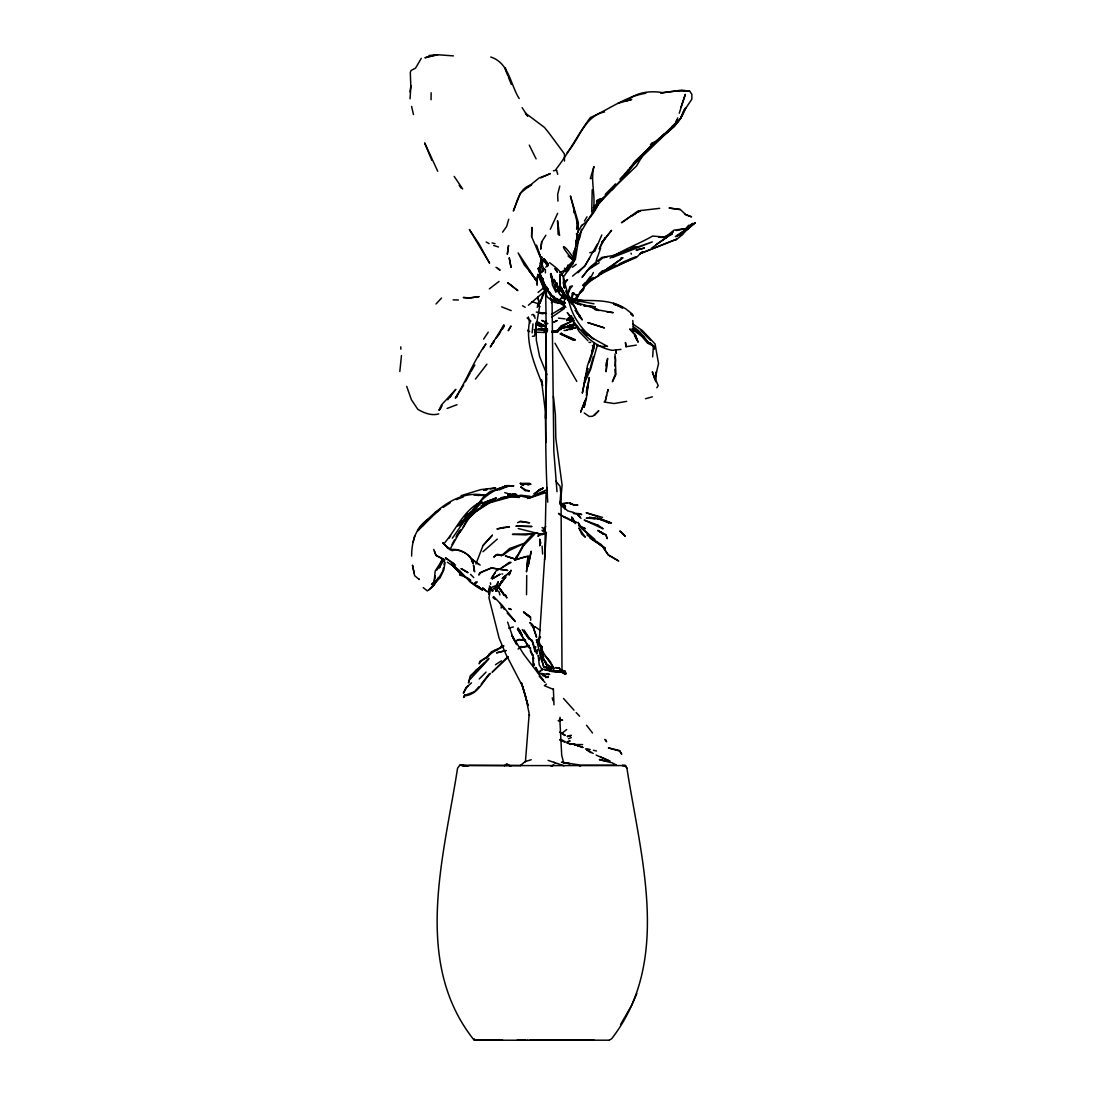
<?xml version="1.0" encoding="UTF-8"?>
<svg xmlns="http://www.w3.org/2000/svg" width="1095" height="1095" viewBox="0 0 1095 1095"><rect width="100%" height="100%" fill="white"/><g stroke="black" fill="none" stroke-linecap="round" stroke-linejoin="round"><path stroke-width="1.5" d="M431.06 99.741L431.129 92.774M526.531 594.694L526.722 575.477M561.995 671.249L561.037 495.953L560.079 486.289L555.863 481.198M523.561 545.611L523.574 544.188L533.607 532.978L534.743 534.141L523.561 545.611L515.827 559.572M560.695 493.886L560.024 502.427M578.174 232.304L578.324 222.572L570.44 195.991L577.448 223.448L577.161 221.628L576.641 229.307M531.622 236.643L531.828 227.541L531.622 236.643L542.08 261.103L536.495 245.075M546.46 377.761L545.543 418.441L546.473 378.938L545.981 321.081M593.216 210.664C596.036 195.635 590.164 181.168 593.955 166.536L590.314 178.622L591.779 178.389M573.848 255.176L573.972 250.7M544.694 559.668L545.981 495.761L547.035 487.562M530.418 650.786L530.541 647.624M525.436 761.819L529.118 714.638M606.055 365.963L606.247 362.678M546.337 532.293L539.055 643.956M575.874 245.047L576.148 240.722L575.792 246.498M572.042 262.745L574.957 258.831L574.779 249.687L577.229 240.886L577.585 235.398M559.86 720.565L560.065 717.293M632.759 323.942L642.286 330.471L655.07 343.939L658.547 363.677L654.742 379.267L652.333 371.78L656.22 381.963L654.742 379.267L654.919 376.461M652.675 356.888L653.386 346.116L649.91 342.803M606.781 362.144L606.124 371.684L607.629 358.435L607.068 360.912M592.203 189.736L591.711 212.074M563.98 305.957L564.623 298.073L560.038 294.185M539.151 641.328L539.575 636.346M429.61 518.209C415.84 526.531 411.611 541.3 411.638 556.137M560.818 499.361L562.091 485.099L555.836 438.506L555.37 414.512L553.44 396.404M401.468 355.546L399.826 371.465M532.143 332.866L532.991 323.901M586.372 392.667L587.057 386.302M614.911 366.072L615.65 360.077L614.938 354.041M586.4 395.473L589.165 377.611L586.441 398.019L584.128 407.34L585.825 398.443M541.724 241.79L540.752 248.921L541.724 241.79L545.871 235.22M435.399 575.956L434.113 581.76L435.18 571.084L441.887 560.476M501.154 608.067L501.592 604.974M539.657 306.203L534.511 336.028L532.403 336.329M410.009 91.925L410.899 85.848L410.05 98.824M534.866 651.593L535.606 646.68L534.593 649.937M542.627 259.72L541.943 264.059L543.407 268.289M529.706 320.602C525.066 343.173 534.921 365.032 542.764 385.632M445.063 562.775L443.79 570.016L439.944 577.996L435.221 582.266M490.218 590.67L488.931 597.76L499.115 638.139L505.822 654.071L522.808 686.77L528.05 705.577L521.357 682.596L525.641 696.379L529.515 715.5M586.331 374.394L582.321 393.132L587.536 365.429L593.736 347.443M443.42 567.963L442.832 571.166L439.506 576.695M444.009 564.76L444.597 561.543M573.137 260.336L573.739 257.065M581.5 229.293L580.09 236.835L576.641 245.294M586.893 371.438L587.454 368.481M548.28 263.922L544.174 258.735L543.928 260.008L547.678 266.564M540.013 272.409L543.709 258.584M567.949 264.99L567.005 269.315L564.445 268.152M537.7 275.885L536.646 280.635L537.152 285.357M539.096 269.534L541.888 256.86L540.246 263.539M576.189 240.695L577.667 234.029M537.577 275.776L536.879 283.701M539.014 269.466L539.726 266.318M654.742 379.267L656.452 371.807L655.85 379.951L658.204 385.659L656.808 387.781M559.545 272.806C570.741 267.905 575.245 259.269 575.491 248.127M606.63 395.487L605.193 401.468L608.067 389.491L607.342 392.489M413.171 542.052L414.635 536.044M584.073 403.206L583.252 406.409L584.662 402.002M559.778 186.123L557.67 194.321L557.944 201.11M593.339 356.573L589.89 369.521M597.897 255.97L600.676 248.072M527.995 330.06L527.79 330.854L529.693 331.539M594.174 343.228L591.902 351.44L594.517 344.925M576.422 300.249L577.777 295.376L583.307 290.148L584.278 287.342M597.555 344.514L590.616 369.357L584.032 383.797M508.737 219.26L506.629 226.487L502.605 232.167M567.607 294.445L569.934 286.479L572.48 285.932L570.413 288.204L567.675 294.664M609.504 1039.99L611.626 1038.785C672.179 960.739 640.507 856.358 626.929 768.197L625.409 765.583L622.412 765.2M515.526 559.381L523.574 544.188M596.159 261.157L597.528 256.668M589.274 362.568L594.01 348.059M588.111 368.714L584.456 380.499L589.206 370.904M542.86 294.172L539.835 303.548L544.79 291.297M443.119 560.695L439.369 567.73L442.229 558.683M629.885 168.479L675.697 124.187L677.723 117.904M679.256 113.196L685.333 94.375L680.926 107.283M470.261 677.531L468.482 682.938L470.289 675.82L484.442 662.817M676.518 120.204L675.41 123.434L633.608 163.675M478.31 356.751L479.295 353.904M599.8 200.33C596.337 210.213 589.507 219.643 581.349 225.953M594.708 251.426L601.798 235.001M475.928 564.034L483.073 545.433L492.353 535.263L483.073 545.433M439.369 567.73L441.983 561.037M510.941 570.344L509.093 575.053L511.078 570.358M515.266 559.326L516.498 556.178M543.421 268.398L542.271 271.3L543.517 268.33M597.459 243.98L584.867 265.934L577.941 272.764M533.073 665.787L533.936 663.625M456.574 397.389L458.066 393.68M636.811 993.63L631.569 1005.538L620.495 1024.591M550.32 229.238L557.629 213.333M502.263 580.542L496.103 591.163L502.263 580.542L498.677 586.167L505.917 576.778L499.224 585.743L502.263 580.542L496.103 591.163M464.964 694.613L463.596 697.474L464.978 695.763C478.022 694.586 482.389 681.323 490.601 673.411M642.765 155.298L636.551 165.934L611.503 190.106L616.43 184.562M593.339 272.559L589.151 280.922L584.525 284.317L590.397 276.474M499.334 334.03L503.987 324.845L490.286 347.019L494.31 340.682M452.002 544.557L454.411 540.027M456.013 537.002L457.628 533.99M463.103 527.133L467.579 518.811M534.866 330.238L535.387 329.28M465.375 381.813L470.248 372.916M542.709 271.519L544.324 268.549L541.614 272.71M574.943 299.524L577.435 295.061M683.567 111.457L685.771 107.57C680.515 123.475 666.266 133.905 653.291 143.39L651.634 143.568L654.481 141.885M576.819 299.209C585.647 276.419 611.503 270.109 630.857 259.173M439.738 409.653L442.093 405.602M471.014 371.602L474.819 365.046M510.872 326.242L508.231 330.745L510.941 326.173M442.873 560.736L436.878 570.057M502.619 328.897L504.302 326.05M539.739 306.408L537.44 306.107L538.754 301.782L537.727 296.882M533.963 316.414L534.442 315.593L533.142 314.375L531.732 314.936M683.704 111.334L691.807 99.262L691.876 94.321L689.59 91.077L681.637 90.16L660.668 92.965L675.779 91.09L689.59 91.077M421.288 58.363L415.566 68.095L411.049 70.504L410.31 72.366L410.817 86.464M589.671 257.9L584.867 265.934L572.507 276.145M572.603 263.799L575.368 259.214L579.364 234.494L590.438 216.03L598.883 203.697L627.079 173.53L633.69 164.524L629.693 168.644M577.708 232.072L581.938 225.132M584.484 220.971L587.016 216.81M563.241 277.199L573.123 263.43L571.22 262.649M482.539 349.291L485.947 343.857C473.875 360.611 466.388 380.554 455.342 398.169L463.691 385.057M597.487 203.766L599.225 201.001M452.331 538.192C467.893 516.813 483.744 486.317 513.856 485.851L506.177 485.728L496.952 490.04L505.822 485.975L490.163 491.559L483.798 496.541L477.748 504.795L481.54 501.578C463.979 509.599 456.328 529.364 444.283 543.284M551.36 302.658L553.002 300.112M450.332 548.773L460.324 531.02L457.354 534.839C464.417 528.502 466.648 518.537 474.203 512.679L465.758 521.316L475.627 511.666L485.728 503.878M483.62 339.108L488.247 332.155M447.732 399.784L455.849 389.341L441.463 404.945L438.958 410.283L441.08 407.395M448.923 538.384L450.675 535.852M567.169 152.602C579.57 139.038 584.265 116.193 604.549 111.923M593.367 207.612L600.566 198.975M438.424 577.311L433.894 585.195L429.514 589.37L427.283 590.848L423.19 587.591M494.105 341.175L492.189 343.83L494.297 341.202M496.021 338.533L498.896 334.55M457.696 526.243L461.734 520.741M418.098 530.746L423.765 524.614M537.18 307.339L539.164 304.67M585.688 283.564L583.703 286.178L582.896 285.111L585.1 282.797M475.449 379.048L486.933 364.183M473.136 673.863L476.654 669.387M552.66 689.521L553.386 688.604L553.974 704.824M561.174 275.324L570.208 263.922M685.032 230.169L689.07 225.146L684.567 229.772M597.008 202.904L599.129 200.289M449.799 397.389L451.496 395.295M507.847 496.227L509.654 494.023M594.694 208.502L603.208 198.209M614.322 187.259L601.511 199.29L596.433 201.781L598.842 199.728M507.806 497.116L501.318 497.691L507.806 497.116L509.722 494.817L508.491 495.734L515.827 493.818L512.802 493.941M690.945 224.571L682.513 234.672L675.601 240.161M489.506 673.548L481.225 684.115M479.295 503.536L460.009 525.627L482.019 501.975L479.473 503.7M460.009 525.627L461.022 524.45M464.786 516.799L467.893 513.24M565.253 271.245L572.726 262.704M543.613 528.885L545.734 526.49M478.994 686.633L474.518 691.698L464.239 695.585M458.422 532.471L460.899 529.693M589.247 268.193L582.047 277.336L590.164 267.057L601.853 257.407L612.557 255.641L652.319 241.913L612.338 257.53L627.12 249.715M477.05 671.276L488.616 658.328M636.428 160.924L651.744 144.923L658.752 139.352M594.489 415.416L598.801 410.68L592.669 416.264L589.192 416.483L584.196 412.952M436.043 303.972L441.518 298.059M615.513 183.905L605.248 194.39M619.907 179.156L628.694 169.67L625.3 174.023L635.155 161.143L664.473 133.522M598.363 275.05L602.291 270.903M470.645 678.777L488.917 658.889L470.699 676.19M657.972 140.146L641.957 156.092M434.961 580.966L431.498 584.62L435.085 581.349M434.934 582.088L439.273 577.571L433.894 585.195L429.021 589.699M478.761 495.337L485.263 495.419C457.97 489.178 434.811 511.05 417.934 529.651M686.346 229.279L680.597 235.179L695.174 222.723L687.824 229.06L676.546 236.547L695.174 222.723M477.31 581.924L474.368 584.908L473.889 583.608L475.996 581.869M466.538 519.55L470.85 515.197M486.098 672.084L479.24 678.982M642.217 251.699L636.482 257.462L606.972 269.698M545.748 267.221L547.842 265.127M508.367 656.945L492.12 672.275L507.71 656.754M422.15 526.531L432.511 516.251M432.936 515.772L440.518 509.148M467.455 519.222L474.6 512.2L488.876 501.784L495.392 499.826M579.488 292.584L583.142 289.039M643.792 153.095L659.614 138.011M467.36 519.591L475.641 511.707L489.575 502.81L515.02 495.693L500.333 499.005M678.955 235.548L692.902 223.353L685.292 229.457M466.525 519.714L474.6 512.2L490.45 501.578M671.769 126.801L675.41 123.434L675.697 124.187M471.972 514.13L478.063 508.888M471.493 682.856L467.059 686.866L463.349 693.217L465.964 687.646L468.181 685.73M566.69 729.53L562.529 732.774M466.826 519.564L475.641 511.707L474.6 512.2M488.699 655.932L486.358 657.616L491.669 652.88M486.358 657.616L490.683 653.756M545.242 290.695L528.392 305.245M501.195 555.945L509.627 548.486L525.011 543.01L509.257 550.525L502.81 555.37M567.265 266.879L571.084 263.512M482.936 551.729L497.267 539.11M518.072 649.048L521.22 646.365M502.126 578.379L510.297 571.946L502.564 578.064M504.398 765.788L506.793 763.762L510.722 766.295M527.79 187.491L531.677 184.768C519.495 187.697 517.346 201.069 513.363 211.006L520.426 193.144L539.055 178.02L550.292 173.626L540.82 177.855M536.701 640.411L540.574 637.153M520.385 765.542L524.984 761.682L531.267 759.725M566.827 320.342L570.7 317.139M489.328 288.888L499.046 281.429M596.269 263.238L588.59 269.384L599.211 262.773M598.65 261.281L602.223 258.338M533.32 665.787L534.483 664.829M538.042 292.406L543.928 287.643M673.384 231.866L666.28 237.588L671.96 233.988L664.008 237.013L652.647 236.055C639.288 243.679 624.656 249.03 611.544 257.174M566.745 320.684L571.85 316.633M650.457 144.526L652.716 142.747M609.135 267.372L600.826 273.764L622.754 257.914L621.111 257.708M572.384 267.248L576.203 264.347M566.539 319.453L571.563 315.661M655.795 244.787L666.677 237.369L651.676 248.031M571.042 320.219L573.684 318.262M546.432 684.17L544.338 685.689L551.743 688.714M566.088 271.916L568.565 270.137M583.197 285.206L593.86 277.555M599.184 273.736L603.181 270.876L615.746 265.455M541.108 533.908L537.864 536.208L540.601 534.401L538.439 534.25L544.188 533.867M488.479 656.069L480.13 661.955L479.213 663.789L479.774 661.448L488.165 656.014M607.383 268.686L622.754 257.914M501.784 567.826L509.243 562.392L511.036 562.392L495.953 571.097M675.341 236.629L682.76 231.497M551.812 317.18L564.39 308.516M631.637 216.208L635.634 213.566M443.324 507.3L450.305 502.687M495.433 664.733L501.414 660.846M575.245 323.805L563.104 327.788L556.506 332.018L555.22 331.169L559.107 329.335M637.933 212.197L640.452 210.582L659.669 208.337M551.442 314.429L565.212 305.957M560.982 309.228L563.87 307.462M570.591 324.763L567.757 326.474L570.687 324.709M631.815 215.647L621.508 222.709L637.742 211.171L640.452 210.582L634.689 213.949M590.629 280.484L599.061 275.557M591.3 279.17L594.133 277.514M533.895 658.15L533.279 658.492L533.087 654.824M638.303 211.814L640.452 210.582M610.079 258.064L617.251 254.122L636.756 246.909L613.022 256.011M545.885 677.654L548.527 676.204M434.619 512.693L437.521 511.214M596.884 200.481L600.662 198.592M517.524 522.671L520.481 521.206L529.597 522.808L519.742 521.672M538.247 490.724L543.147 488.11L539 489.643M622.576 765.775L625.409 765.583L626.929 768.197M684.019 230.881L687.824 229.06M457.039 404.671L447.116 408.449M631.309 247.757L634.114 246.457M575.08 323.49L565.075 327.446M619.113 263.95L627.627 260.008M456.369 499.607L463.363 496.884M489.766 588.289L494.748 585.989M560.147 299.099L563.925 297.388M533.648 495.624L546.104 490.04M564.842 299.154L566.088 298.593M567.374 329.828L574.82 327.939M499.279 489.903L509.408 485.591L506.177 485.728M568.456 738.769L571.248 737.578M571.22 735.553L567.402 736.524L570.125 735.402M544.188 491.97L530.322 497.664L546.692 492.326M629.05 259.433L636.209 256.572M611.503 267.18L616.266 265.264M527.557 498.485L533.375 496.172L528.296 497.869M571.877 329.212L569.783 329.499L574.396 327.692M503.454 645.626L500.798 646.57L503.7 645.79M551.141 766.103L553.988 765.077L551.305 765.898M480.363 502.851L477.133 503.974L480.103 502.975M574.191 324.996L560.407 328.733L563.104 327.788M569.783 329.499L574.505 327.857M505.507 497.322L497.951 499.936L489.451 500.839M542.874 669.305L542.052 669.579L539.219 664.816L538.192 655.248L539.753 659.929M603.55 257.9L607.533 256.572M560.654 298.333L563.679 297.32M461.063 495.665L480.814 489.602L495.638 487.905L490.327 488.931M438.684 413.883C431.649 416.086 423.97 412.911 417.879 409.393L411.419 399.757L406.697 386.384M496.692 652.716L505.986 650.512M560.407 328.733L573.972 324.476M567.402 736.524L571.248 735.32M497.938 499.211L506.437 496.651M508.436 495.925L513.336 494.461L516.676 494.817M558.491 318.125L565.143 318.891M618.018 103.3L631.719 99.426L626.053 101.069C636.017 92.377 650.129 90.365 662.831 92.692M645.516 398.731L652.319 396.828M541.026 534.346L543.312 533.717M529.09 645.352L521.097 647.473L529.323 646.255M514.636 560.147L526.736 556.424L514.759 559.778M508.641 628.174L513.363 626.956M636.263 345.13L625.998 346.732L625.478 342.584L625.998 346.732M496.637 652.853L505.931 650.649M495.145 650.033L497.91 649.403M676.231 230.566L684.526 228.787L673.986 230.142L665.568 236.931L671.96 233.988L663.474 237.423L658.588 237.245M589.753 252.726L593.695 251.918M645.804 93.253C625.409 96.524 608.971 109.459 590.342 117.562C577.968 134.22 568.784 152.876 556.164 169.054L557.766 174.338M553.413 170.793L556.588 170.204M517.702 496.829L522.507 495.994M626.655 401.372L614.076 403.535L604.111 402.002M558.327 720.811L562.597 720.113L558.354 720.51M487.001 489.698L483.785 489.903L487.056 489.41M620.933 349.401L612.269 350.345C591.177 346.513 578.844 328.883 567.237 312.554L573.958 320.438M487.412 501.291L492.49 500.743M574.327 743.957L570.043 744.367L568.373 743.067L569.865 744.135L574.505 743.806M483.785 489.903L485.783 489.711M428.98 55.517L437.808 54.75L453.371 55.886M551.757 332.018L554.905 331.758L551.839 331.689M567.292 503.262L562.693 503.632L564.472 506.027M555.493 301.166L552.824 301.371L555.11 302.562M580.98 513.87L573.479 513.131M564.021 330.457L567.155 330.279L566.964 329.595M514.376 496.76L518.044 496.61M489.191 500.648L492.531 500.511M469.153 765.583L625.409 765.583M554.385 670.729L561.913 671.249L564.801 673.055L559.737 670.879L564.787 671.276L566.005 674.014L565.061 671.043L560.257 669.935M527.708 484.25L521.22 484.401L524.067 484.537L520.303 483.415L522.917 485.537M517.073 1040.25L527.639 1040.154M575.094 744.573L582.608 744.573M502.495 1040.072L474.491 1040.14L474.409 1038.84M529.829 1040.14L544.954 1040.154L527.776 1040.223M546.104 329.841L547.418 329.828M531.253 1040.127L594.051 1040.127L558.915 1040.168L566.95 1040.223M518.387 1040.25L525.723 1040.236M566.895 1040.25L567.456 1040.236M462.665 574.82L459.558 574.834L464.253 576.613M577.352 765.213L615.677 765.213M523.848 1040.236L474.135 1040.168C411.994 962.313 443.899 856.796 457.559 768.197L459.832 765.213L520.741 765.542M609.326 1040.195L542.134 1040.168M534.483 1040.14L539.548 1040.154M538.658 328.828L544.804 328.952L538.083 328.719M595.803 518.373L586.263 518.195L600.826 518.633L598.541 518.482M547.24 331.58L544.174 331.511L546.925 332.004M529.323 484.209L530.911 484.25L529.296 483.306L520.303 483.415L522.288 484.277M547.568 330.676L534.182 329.595M552.222 330.786L555.329 330.868M453.125 299.866L458.367 300.016M581.732 514.595L573.451 513.555M562.173 327.131L575.258 328.213L573.287 326.94M501.907 573.985L502.701 574.013M534.511 332.155L545.474 332.538M582.088 300.577L576.107 300.29C591.82 300.824 608.56 299.181 622.85 307.202L613.871 304.424M516.347 496.336L519.181 497.417L513.09 497.116L508.053 494.707M588.015 518.099L598.732 518.66L611.434 523.04L605.535 520.618M543.134 673.685L539.493 673.466L549.745 674.397L546.802 673.945M463.075 765.583L468.427 765.911L459.832 765.213L464.786 765.87L462.679 765.583M588.987 342.338L590.67 342.448M573.725 320.452L568.757 320.11L573.356 320.739M552.674 331.265L557.56 331.621M583.621 300.632L577.832 300.208L568.524 296.991M552.961 331.84L557.807 332.196M557.985 671.824L564.144 672.303M525.449 640.315L518.715 639.699L516.032 640.917L519.153 639.425L525.532 640.26M533.607 626.97L535.537 627.134L531.28 625.505M473.861 494.995L478.761 495.474M555.576 671.577L545.474 669.524M539.726 312.8L545.857 313.457M520.029 495.186L530.062 496.281M583.703 305.491L595.242 306.833L583.703 305.491L593.818 307.531L575.902 302.699L578.981 303.999M508.299 494.392L519.167 495.748M606.972 311.842L613.2 312.65L594.393 309.269L599.143 310.597M536.304 312.075L545.748 313.321M508.34 494.31L511.433 494.721M680.036 209.569L669.072 208.036L680.228 209.432L685.771 214.634L691.52 216.865L684.703 214.25M543.9 328.623L547.213 329.075M561.489 762.188L577.53 764.652L580.473 766.213M633.143 329.143L634.416 329.362M570.769 300.112L573.835 300.646M576.901 301.166L579.953 301.7M516.183 496.897L519.181 497.417M580.884 301.481L593.955 303.808M539.958 313.279L543.147 313.854M556.438 671.7L543.955 669.401L551.894 671.591L561.365 672.207L565.54 674.315L562.036 672.001M562.912 762.448L570.03 763.776L562.228 762.243M544.817 328.637L547.541 329.143M604.248 345.801L607.506 346.417L592.354 338.068L584.018 331.114L593.723 339.094C580.761 328.979 570.728 314.224 568.291 297.772L555.042 285.083M545.693 669.497L548.951 670.14M552.208 670.77L555.466 671.413M544.311 330.156L547.377 330.786M597.186 345.431L604.714 346.964M547.664 323.504L544.571 322.847L547.637 323.641M520.426 496.021L529.747 498.047M560.708 670.359L564.787 671.276L552.578 670.838L544.188 666.554L550.415 669.072M606.904 761.271L599.335 759.601L610.996 762.585M564.815 302.877L550.785 295.636L541.395 278.65L538.124 268.385L539.342 268.658L540.355 271.464M587.016 748.816L590.191 749.541M593.367 750.267L596.529 750.992M518.222 528.515L542.395 534.647L535.578 532.649M576.011 294.938L577.777 295.376L573.15 293.775M592.409 307.941L597.35 309.187M510.284 494.05L513.049 494.748M492.066 242.926L495.022 243.679M573.725 512.474L567.648 510.872L565.732 509.079M589.48 517.168L594.325 518.592L591.163 517.511M560.079 739.481L562.953 740.329M603.769 520.33L597.391 518.414L609.258 522.999L605.138 520.987M564.965 741.397L560.257 739.987L565.198 742.41M504.74 492.64L511.433 494.68M548.13 760.395L564.089 765.802M546.049 325.858L541.272 324.394L545.05 326.146L537.07 321.601M599.293 518.51L604.057 520.015M493.694 245.472L498.444 246.991M575.34 303.11L581.089 304.971M544.53 325.872L539.726 324.284L545.242 326.762L538.589 323.217L543.558 325.667M602.565 517.415L586.167 512.761L597.76 516.635M508.737 608.683L511.283 609.518L508.778 608.45M550.607 668.812L544.626 666.814L551.141 669.634M582.896 747.337L573.629 744.23L582.786 747.502M531.883 301.59L538.576 303.862M560.038 740.111L562.981 741.123M556.725 302.275L551.25 300.331L550.292 297.977M510.434 495.351L513.062 496.281M563.254 302.453L554.275 299.058L544.858 286.288L540.643 274.996L543.736 282.743M582.472 527.53L585.442 528.652L578.612 525.34M564.91 303.178L554.275 299.058L544.858 286.288L546.706 293.077M571.699 300.263L574.738 301.44L570.481 299.127M501.661 306.86L511.173 310.583M570.262 298.908L575.026 300.796M599.855 759.41L602.387 760.45M575.299 339.669L560.968 333.619M546.254 322.327L541.765 320.438L545.994 322.491M580.555 304.656L570.098 300.194L572.288 301.618L567.689 294.268L569.496 298.716M596.132 755.085L609.997 761.148L600.607 756.96M556.287 298.962L565.13 302.863M561.256 332.989L563.514 335.221L561.338 334.084L574.998 340.216L560.024 333.92M572.014 326.707L575.258 328.213M537.002 324.804L541.108 326.721L536.659 324.49M449.771 549.457L452.344 550.689L454.877 549.799C462.651 550.566 471.151 555.042 472.999 563.2M536.112 323.86L542.258 326.83L536.577 323.969M654.44 349.168L653.961 346.335L647.556 343.118L641.752 336.357L631.952 328.883M561.338 334.084L573.479 340.312M545.173 661.339L546.282 664.569L554.111 669.045C543.175 666.513 541.984 654.605 540.492 645.393L541.915 646.748L542.614 651.812L540.629 648.445L543.531 656.507M591.341 539.041L597.322 542.162L601.99 546.159L586.934 534.935M552.154 667.758C545.433 665.678 542.846 658.109 541.97 651.826L543.763 656.576M493.544 588.289L499.005 591.738L499.909 594.941M447.8 547.555L451.455 549.485C459.749 548.677 467.305 553.002 472.191 559.518L472.985 563.638L471.384 559.436M537.481 322.341L543.325 325.502M616.581 765.2L611.667 762.558M622.384 308.16L613.556 303.329L625.286 308.489L632.417 314.128L633.197 316.085L630.734 314.087M543.832 675.15L548.143 677.504L542.572 675.56L542.395 674.356M553.865 762.312L555.165 763.023M571.494 300.961L574.286 302.507M589.918 538.028L598.226 542.655L605.384 548.335L591.984 539.397M565.472 735.306L559.737 732.103L564.76 735.525M559.134 514.294L565.034 517.606L558.477 513.336M490.724 57.008C509.202 62.99 510.174 84.26 519.167 98.509M554.262 296.745L551.538 295.185L549.32 291.626M566.567 517.648L574.82 522.356L565.28 517.73L565.198 516.867M486.194 241.968L489.082 243.637M522.534 305.738L525.203 307.271M461.447 568.675L467.798 572.384M550.758 666.855L546.747 664.487L545.556 661.325M461.036 568.688L467.811 572.712M585.469 748.87L593.203 753.469M542.052 527.544L544.543 529.049M450.305 561.311L454.11 563.706M464.253 576.312L470.74 580.405L466.867 577.503L469.837 581.774L480.719 588.385L476.831 585.524L482.635 590.123C470.166 584.251 462.323 572.37 451.386 564.117L459.654 570.755L465.854 577.489M586.879 750.089L590.958 752.676M603.153 533.963L598.171 530.719L605.891 535.14L607.191 538.644L606.069 534.784L597.856 530.432L603.044 533.854M455.561 565.184L445.501 557.82L449.101 560.435M447.39 562.214L452.659 565.718L460.803 574.259M446.705 547.185L449.415 549.06M480.185 565.061L471.836 559.23L478.912 564.541M496.008 267.289L499.813 270.041M633.362 326.775L638.453 330.539L648.473 342.735L643.983 336.931L633.594 328.774M536.194 627.476L540.3 630.542M530.308 617.224L523.793 612.31L530.445 617.525M565.923 307.366L561.064 303.685L551.784 300.482L547.254 297.019L537.823 274.27L543.681 286.657M529.296 616.608L523.533 612.023L530.528 616.882L530.678 620.331M497.746 268.261L499.963 270.054M495.227 599.403L492.942 597.555L493.626 596.542L502.345 605.549L515.307 621.59L507.149 613.036M578.721 525.559L594.968 539.52M590.369 536.057L581.459 528.16M530.021 622.549L532.512 624.588L536.577 637.18L532.499 625.464M556.835 289.874L559.312 291.913M565.923 297.881L562.775 295.185M527.133 317.947L530.897 321.109M568.072 255.997L573.684 260.747M581.924 329.458L588.576 335.645M556.808 289.929L559.23 292.078M576.326 233.919L577.818 235.247M650.197 342.913L653.961 346.335M550.429 298.1L552.824 300.317M640.931 330.731L650.485 340.258M559.75 503.878L565.526 509.312L560.462 503.358M594.339 347.293L592.422 345.472L593.408 348.456M452.386 565.157L461.269 574.314M577.708 515.17L581.048 518.359M549.635 262.704C555.042 266.851 560.927 270.985 563.679 277.624L564.39 287.985L563.35 278.664M545.406 261.719L548.362 264.593M529.829 622.74L532.115 624.971M470.521 574.327L473.752 577.585M450.127 549.608L442.708 542.778L447.376 547.555M564.568 505.575L562.693 503.632L569.66 502.865L570.413 504.165M587.933 340.723L579.269 331.717L573.493 322.231L571.918 317.536M578.009 514.828L580.323 517.251M578.981 316.359L582.348 319.904L573.534 305.368L559.134 288.204L565.239 295.664L559.86 286.301L559.791 274.708L559.86 286.301L565.581 296.704M583.909 331.662L587.139 335.056M571.563 516.867L573.315 518.715M490.314 588.727L492.613 591.136M573.999 260.665C558.204 244.582 561.68 239.832 574.546 259.693M539.164 676.217L544.995 682.472M576.175 712.544L579.583 716.212M545.597 287.396L547.733 289.71M490.382 588.385L492.668 590.862M563.514 698.473L573.999 710.162M559.709 502.208L565.088 508.231M633.499 333.291L629.68 328.952L635.1 334.536L638.125 342.201L634.977 334.386L637.331 340.23L635.661 337.985M567.675 299.729L569.756 302.097L567.799 299.729M565.622 299.305L559.819 294.487L557.259 290.449M577.024 312.965L580.254 316.77L575.067 310.35M549.868 661.421L546.159 656.973L550.498 661.982L553.81 668.32L540.629 648.445M565.513 506.547L563.857 504.521L565.376 507.231M604.714 739.412L606.603 741.753L605.768 739.755M567.552 299.359L569.455 301.727M547.76 264.839L543.928 260.008L547.609 265.332M586.55 725.26L592.518 733.007M543.216 288.3L544.653 290.161M523.369 630.706L532.471 642.135L534.798 650.745M543.435 680.255L523.78 654.372L511.871 635.415L516.73 644.558L513.445 638.864L507.601 622.111M575.245 523.615L572.069 517.839L575.505 522.466M548.28 289.381L546.364 286.794L548.089 289.586M499.84 588.453L503.755 593.818M503.248 593.736L499.991 589.22L504.111 595.516M522.247 629.57L529.063 639.056L523.862 630.433M499.799 603.099L504.357 609.409M498.937 587.358L504.658 595.639M529.734 648.418L517.497 629.16M601.128 544.352L608.314 554.946L618.689 560.996L608.204 554.864L602.483 546.391M547.856 265.332L544.174 258.735M454.179 176.404L462.665 188.942M459.161 185.247L460.995 187.97M577.982 522.342L582.362 528.981M522.096 107.638L527.708 116.193L525.436 113.155L544.434 127.403L548.992 133.029L564.418 153.889L564.486 161.075M529.159 647.651L517.771 629.05M572.069 517.839L573.178 519.591M577.133 326.296L578.762 328.87M524.176 630.104L529.391 638.563L532.156 640.26L535.017 649.554M541.039 272.45L539.37 269.712L540.424 272.723M543.284 286.452L544.352 288.177M578.119 522.643L580.487 526.572M634.648 335.631L637.331 340.23L634.265 334.673M573.15 303.89L576.038 309.064M576.791 381.443L554.987 343.241M418.865 578.817L419.248 579.501L414.663 575.724L412.486 565.171L414.225 573.328M506.862 597.692L505.247 594.763L506.711 597.788M563.049 294.268L565.513 298.757M518.127 627.873L522.164 635.251L519.673 630.214M565.458 290.9L571.549 302.288M437.699 171.217L424.655 142.925L431.786 160.24M529.255 145.129L536.085 158.857M538.466 644.49L536.906 641.328L541.915 646.748L536.906 641.328L539.78 653.058M530.35 651.265L532.362 655.412M558.382 288.423L554.043 279.321L558.737 289.792L556.643 282.661L558.135 289.997M630.994 253.164L631.432 254.108M538.863 274.653L543.503 284.974M508.436 77.252L511.338 84.438M546.98 374.682L539.63 356.559L536.345 340.189L536.057 322.505M505.233 69.3L507.847 75.815M552.646 279.512L550.498 274.161L552.099 280.498M538.179 251.083L542.08 261.103M538.124 268.385L540.15 273.668M530.979 650.895L532.717 655.453M433.757 549.389L436.002 555.398L444.734 559.874L436.002 555.398L434.414 551.127M568.401 295.801L563.487 278.609M550.963 273.449L552.496 278.198M539.616 651.484L540.519 654.304M505.219 67.548L506.177 70.764M539.849 646.242L538.672 641.766L536.18 640L539.082 641.383L540.163 645.817M544.557 284.878L545.419 288.163M552.592 281.087L550.675 273.682L552.496 282.264M537.782 296.759L539.329 302.781M563.733 763.215L561.708 755.249L559.819 718.977M528.379 316.961L529.939 323.23M552.263 697.871L552.948 700.649M563.555 283.058L564.692 287.766M534.442 315.593L535.085 318.358M542.422 384.126L541.354 379.582L545.474 412.076L545.816 442.476M411.611 106.489L413.458 114.51M633.033 329.527L633.485 331.73L632.8 320.465M545.064 289.6L542.778 278.39L545.146 290.339M474.737 571.782L473.492 565.143L474.149 571.275M615.144 356.847L615.924 374.449L612.42 381.731L615.335 374.12L614.87 369.33M615.855 350.304L616.321 353.261L615.883 350.14M573.178 252.918L573.547 255.683M490.423 582.827L490.615 584.347M563.309 282.113L563.692 285.22M573.657 207.995L574.067 212.786M556.999 491.723L553.824 451.085L552.044 299.866M542.107 546.104L542.627 554.029M400.756 346.869L400.893 349.182M576.86 233.454L577.229 240.886M547.733 502.167C543.448 431.991 547.459 361.802 545.584 291.571M545.378 269.452L545.419 272.86M528.036 556.041L526.503 571.645L528.036 556.041M489.383 587.919L488.822 594.147L489.383 587.919M508.532 245.567L507.355 254.081L508.532 245.567M533.292 657.725L533.375 666.636L533.292 657.725M556.164 290.49L555.945 292.269L552.386 285.015L551.948 277.966L556.164 290.49M535.77 667.526L538.767 673.151L535.77 667.526M572.329 293.2L571.494 298.743L573.917 292.789L572.329 293.2M537.481 649.622L536.824 653.907L535.784 651.58L537.481 649.622M531.171 551.401L528.05 566.457L531.171 551.401M540.259 542.641L539.657 545.762L540.779 542.956L539.63 539.137L540.259 542.641M498.211 581.801L496.856 587.262L494.707 588.097L498.211 581.801M492.75 590.054L492.408 591.245L491.682 590L492.394 589.151L492.75 590.054M585.127 400.537L580.733 411.98L585.127 400.537M538.316 672.7L542.518 669.319L538.316 672.7M684.142 110.184L680.488 118.657L684.142 110.184M602.017 242.392L599.252 249.017L605.22 237.834L602.017 242.392L611.475 230.456L602.017 242.392M479.678 573.055L478.775 575.039L481.198 572.055L491.409 567.99L507.56 570.427L491.409 567.99L479.678 573.055M567.853 741.931L567.142 743.327L567.059 741.753L570.153 740.891L567.853 741.931M565.951 281.087L564.774 283.359L567.58 279.567L565.951 281.087M495.351 572.261L491.422 578.393L495.351 572.261M544.995 530.172L543.832 532.102L541.984 530.336L544.995 530.172M559.23 328.24L557.245 331.196L561.092 325.817L571.398 321.41L559.23 328.24M681.008 117.89L674.383 126.486L664.391 134.575L674.137 126.171L681.008 117.89M490.437 587.262L489.848 587.974L489.479 585.976L490.437 587.262M464.677 518.633L461.146 522.931L470.672 512.049L464.677 518.633M491.587 651.758L488.89 654.468L503.673 646.173L491.587 651.758M496.076 555.165L493.736 557.109L497.267 554.303L501.729 555.055L496.076 555.165M488.37 591.492L487.138 591.601L488.37 591.492M538.11 490.806L533.908 494.037L543.147 488.11L538.11 490.806M640.329 253.465L639.644 253.944L676.614 239.175L640.329 253.465M482.566 505.082L481.033 506.095L494.187 500.839L482.566 505.082M499.977 574.286L492.339 578.803L499.977 574.286M555.74 321.218L553.29 322.423L557.204 320.493L555.74 321.218M496.131 498.02L482.17 503.371L496.131 498.02M644.312 248.086L636.304 250.057L644.312 248.086M431.731 55.763L424.928 57.775L437.808 54.75L431.731 55.763M529.528 484.236L527.612 484.784L530.363 484.277L529.528 484.236M503.673 527.462L496.925 528.953L509.421 526.859L503.673 527.462M532.499 533.689L526.161 534.894L512.392 534.374L532.499 533.689M577.845 745.544L573.451 743.97L577.845 745.544M478.857 296.663L469.577 298.018L463.267 297.512L469.468 297.881L478.857 296.663M531.718 526.503L516.169 526.12L531.718 526.503M552.578 1040.072L547.514 1040.154L556.876 1040.154L552.578 1040.072M529.35 490.861L525.23 490.724L520.7 486.864L525.737 489.958L529.35 490.861M577.667 505.055L573.232 504.863L570.071 503.057L573.26 504.631L577.667 505.055M563.227 302.959L555.439 302.343L564.322 304.177L563.227 302.959M558.997 667.977L555.425 667.635L559.134 668.224L561.913 671.249L558.997 667.977M575.067 522.247L570.919 520.029L575.067 522.247M576.504 522.507L571.754 520.659L576.504 522.507M619.619 750.609L608.382 747.885L619.592 751.074L621.714 754.222L619.619 750.609M604.262 327.843L588.001 322.669L604.262 327.843M510.982 557.697L505.315 555.959L514.212 558.792L510.982 557.697M597.911 525.121L584.196 520.084L603.14 528.803L597.911 525.121M559.531 235.179L558.108 234.303L557.533 220.67L559.531 235.179M486.303 591.054L482.772 588.097L486.303 591.054M511.187 285.33L507.683 282.729L517.825 290.627L511.187 285.33M585.086 536.961L581.828 534.237L578.913 527.968L585.086 536.961M624.013 534.743L619.825 530.952L625.231 536.345L624.013 534.743M556.082 269.63L554.864 268.521L557.382 272.217L556.082 269.63M565.212 294.774L559.052 288.984L572.712 304.561L565.212 294.774M530.473 272.272L524.259 264.908L518.14 252.931L537.275 281.785L528.721 270.123L536.591 280.731L530.473 272.272M489.492 263.005L469.385 229.512L478.98 243.829L489.492 263.005M550.785 295.636L541.395 278.65L550.785 295.636M565.978 296.964L560.955 286.986L565.937 296.978M541.19 657.411L540.136 654.618L543.914 667.567L541.19 657.411M509.257 257.968L510.995 267.262L509.257 257.968"/></g></svg>
